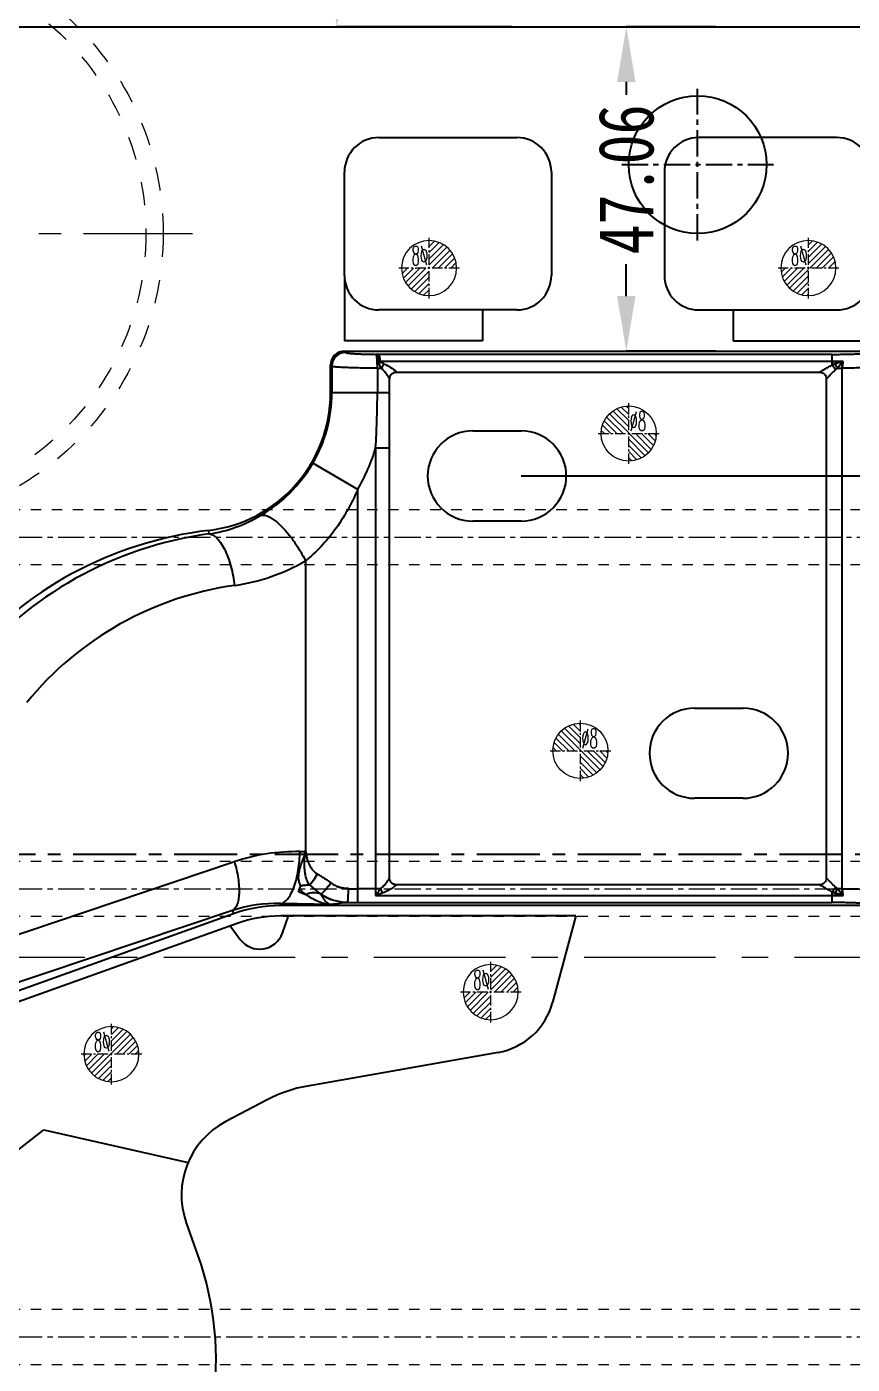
# Model space of a CAD drawing. Header units: millimetres. Extents: x 1188 to 10032, y -1727 to 798.
# Drawn here: x 1757.4 to 1877.1, y -800.1 to -606.1 of the extents above; entities that cross this region are included whole.
import ezdxf
from ezdxf.enums import TextEntityAlignment as Align

# ---------------------------------------------------------------- set-up
doc = ezdxf.new("R2010")
doc.units = ezdxf.units.MM
doc.header["$LTSCALE"] = 16.335
doc.header["$PDMODE"] = 3
doc.header["$PDSIZE"] = 0.3125
doc.linetypes.add('CENTER', pattern=[0.6, 0.375, -0.075, 0.075, -0.075])
doc.linetypes.add('HIDDEN', pattern=[0.2, 0.1, -0.1])
doc.layers.get('0').update_dxf_attribs({"linetype": 'CONTINUOUS'})
doc.layers.get('Defpoints').update_dxf_attribs({"linetype": 'CONTINUOUS'})
for name, color, linetype, lineweight in [('cool', 153, 'HIDDEN', 9), ('epin', 13, 'CONTINUOUS', 9), ('moldbase', 7, 'CONTINUOUS', 20), ('sp', 193, 'CONTINUOUS', 9)]:
    doc.layers.add(name, color=color, linetype=linetype, lineweight=lineweight)
doc.layers.add('DEFAULT_2', color=8, linetype='HIDDEN')
doc.styles.get("Standard").update_dxf_attribs({"font": 'txt', "width": 0.8})
doc.styles.add('TXT', font='txt.shx', dxfattribs={"bigfont": 'gbcbig.shx'})
doc.styles.add('TXT05', font='txt.shx', dxfattribs={"width": 0.5, "bigfont": 'gbcbig.shx'})
doc.dimstyles.new('11', dxfattribs={"dimtxt": 8, "dimasz": 8, "dimexe": 0, "dimexo": 0, "dimgap": 0, "dimtad": 0, "dimzin": 0, "dimdsep": 46, "dimtxsty": 'Standard', "dimcen": 0, "dimclrd": 4, "dimclre": 4, "dimclrt": 6, "dimazin": 0, "dimtfac": 1, "dimtofl": 0, "dimtmove": 0, "dimatfit": 3, "dimfxl": 0, "dimtolj": 1, "dimtzin": 0, "dimarcsym": 0})

# ---------------------------------------------------------------- blocks, each defined once
blk = doc.blocks.new('*D81')
at = {"color": 4, "lineweight": -2, "transparency": 16777216}
for p, q in [((1827.75, -491.14), (1802.4, -491.14)), ((1802.4, -499.14), (1802.4, -523.82)), ((1802.4, -598.14), (1802.4, -549.42)), ((1827.75, -606.14), (1802.4, -606.14))]:
    blk.add_line(p, q, dxfattribs=at)
at = {"color": 4, "transparency": 16777216}
for points in [[(1801.07, -499.14), (1803.74, -499.14), (1802.4, -491.14)], [(1801.07, -598.14), (1803.74, -598.14), (1802.4, -606.14)]]:
    blk.add_solid(points, dxfattribs=at)
at = {"layer": 'Defpoints', "color": 0, "transparency": 16777216}
for p in [(1827.75, -491.14), (1802.4, -606.14), (1827.75, -606.14)]:
    blk.add_point(p, dxfattribs=at)
at = {"color": 6, "transparency": 16777216, "insert": (1802.4, -536.62), "char_height": 8, "attachment_point": 5, "rotation": 90}
blk.add_mtext('\\A1;115.00', dxfattribs=at)
blk = doc.blocks.new('*D86')
at = {"color": 4, "lineweight": -2, "transparency": 16777216}
for p, q in [((1857.28, -606.14), (1844.37, -606.14)), ((1844.37, -614.14), (1844.37, -616.03)), ((1844.37, -645.2), (1844.37, -640.56)), ((1857.28, -653.2), (1844.37, -653.2))]:
    blk.add_line(p, q, dxfattribs=at)
at = {"color": 4, "transparency": 16777216}
for points in [[(1843.03, -614.14), (1845.7, -614.14), (1844.37, -606.14)], [(1843.03, -645.2), (1845.7, -645.2), (1844.37, -653.2)]]:
    blk.add_solid(points, dxfattribs=at)
at = {"layer": 'Defpoints', "color": 0, "transparency": 16777216}
for p in [(1857.28, -606.14), (1844.37, -653.2), (1857.28, -653.2)]:
    blk.add_point(p, dxfattribs=at)
at = {"color": 6, "transparency": 16777216, "insert": (1844.37, -628.29), "char_height": 8, "attachment_point": 5, "rotation": 90}
blk.add_mtext('\\A1;47.06', dxfattribs=at)
blk = doc.blocks.new('*D107')
at = {"color": 4, "lineweight": -2, "transparency": 16777216}
for p, q in [((1554.71, -646.14), (1554.71, -588.75)), ((1562.71, -588.75), (1745.38, -588.75)), ((1926.71, -588.75), (1774.18, -588.75)), ((1934.71, -646.14), (1934.71, -588.75))]:
    blk.add_line(p, q, dxfattribs=at)
at = {"color": 4, "transparency": 16777216}
for points in [[(1562.71, -587.41), (1562.71, -590.08), (1554.71, -588.75)], [(1926.71, -587.41), (1926.71, -590.08), (1934.71, -588.75)]]:
    blk.add_solid(points, dxfattribs=at)
at = {"layer": 'Defpoints', "color": 0, "transparency": 16777216}
for p in [(1554.71, -588.75), (1554.71, -646.14), (1934.71, -646.14)]:
    blk.add_point(p, dxfattribs=at)
at = {"color": 6, "transparency": 16777216, "insert": (1759.78, -588.75), "char_height": 8, "attachment_point": 5}
blk.add_mtext('\\A1;380.00', dxfattribs=at)
blk = doc.blocks.new('2')
at = {"layer": 'cool', "ltscale": 0.932966}
for p, q in [((1569.04, -797.14), (1920.38, -797.14)), ((1569.04, -805.14), (1920.38, -805.14))]:
    blk.add_line(p, q, dxfattribs=at)
at = {"layer": 'cool', "color": 1, "linetype": 'CENTER', "ltscale": 0.621977}
blk.add_line((1554.71, -801.14), (1934.71, -801.14), dxfattribs=at)
blk = doc.blocks.new('sp_80_th', base_point=(1734.71, -886.14))
at = {"layer": 'sp', "color": 1, "linetype": 'CENTER', "ltscale": 2.643404}
for p, q in [((1734.71, -932.89), (1734.71, -839.39)), ((1687.96, -886.14), (1781.46, -886.14))]:
    blk.add_line(p, q, dxfattribs=at)
at = {"layer": 'sp', "color": 193, "linetype": 'HIDDEN', "ltscale": 2.073258}
for radius in [42.5, 40]:
    blk.add_circle((1734.71, -886.14), radius, dxfattribs=at)
at = {"layer": 'sp', "color": 6, "style": 'TXT'}
blk.add_text('SP%%c80', height=10, dxfattribs=at).set_placement((1734.71, -902.14), align=Align.MIDDLE)
blk = doc.blocks.new('*D126')
at = {"color": 4, "lineweight": -2, "transparency": 16777216}
for p, q in [((1829.13, -671.29), (1950.34, -671.29)), ((1950.34, -679.29), (1950.34, -691.35)), ((1950.34, -718.14), (1950.34, -716.95)), ((1942.2, -726.14), (1950.34, -726.14))]:
    blk.add_line(p, q, dxfattribs=at)
at = {"color": 4, "transparency": 16777216}
for points in [[(1949.01, -679.29), (1951.67, -679.29), (1950.34, -671.29)], [(1949.01, -718.14), (1951.67, -718.14), (1950.34, -726.14)]]:
    blk.add_solid(points, dxfattribs=at)
at = {"layer": 'Defpoints', "color": 0, "transparency": 16777216}
for p in [(1829.13, -671.29), (1942.2, -726.14), (1950.34, -726.14)]:
    blk.add_point(p, dxfattribs=at)
at = {"color": 6, "transparency": 16777216, "insert": (1950.34, -704.15), "char_height": 8, "attachment_point": 5, "rotation": 90}
blk.add_mtext('\\A1;54.85', dxfattribs=at)
blk = doc.blocks.new('epin_ejp_8')
at = {"layer": 'epin'}
h = blk.add_hatch(dxfattribs=at)
h.set_pattern_fill('_ANSI31', color=123, scale=0.2, angle=90, style=0)
h.set_pattern_definition([(135, (-1734.7099, 741.14124), (-0.4490128, -0.4490128), [])])
h.paths.add_polyline_path([(0, 4, 0.414214), (-4, 0), (0, 0)])
h.paths.add_polyline_path([(4, 0), (0, 0), (0, -4, 0.414214)])
at = {"layer": 'epin', "color": 1, "linetype": 'CENTER', "ltscale": 0.248791}
for p, q in [((0, -4.4), (0, 4.4)), ((-4.4, 0), (4.4, 0))]:
    blk.add_line(p, q, dxfattribs=at)
at = {"layer": 'epin'}
blk.add_circle((0, 0), 4, dxfattribs=at)
at = {"layer": 'epin', "color": 6, "style": 'TXT05', "width": 0.5}
blk.add_text('%%c8', height=2.8, dxfattribs=at).set_placement((1.33, 1.8), align=Align.MIDDLE)
blk = doc.blocks.new('5')
at = {"layer": 'epin', "xscale": -1}
for p in [(1815.77, -641.14), (1870.77, -641.14), (1824.71, -746.14), (1769.71, -755.14)]:
    blk.add_blockref('epin_ejp_8', p, dxfattribs=at)
at = {"layer": 'epin'}
for p in [(1844.71, -665.14), (1837.71, -711.14)]:
    blk.add_blockref('epin_ejp_8', p, dxfattribs=at)

msp = doc.modelspace()

# ---------------------------------------------------------------- linework, layer by layer
for p, q in [((1589.71, -606.141), (1899.71, -606.141)), ((1808.5, -622.203), (1828.5, -622.203)), ((1874.885, -622.203), (1854.885, -622.203)), ((1803.5, -642.203), (1803.5, -627.203)), ((1833.5, -627.203), (1833.5, -642.203)), ((1849.885, -627.203), (1849.885, -642.203)), ((1803.5, -642.203), (1803.5, -651.703)), ((1823.5, -647.203), (1823.5, -651.703)), ((1859.885, -647.203), (1859.885, -651.703))]:
    msp.add_line(p, q)
at = {"color": 1, "linetype": 'CENTER', "ltscale": 0.621977}
for p, q in [((1854.71, -637.141), (1854.71, -615.141)), ((1843.71, -626.141), (1865.71, -626.141))]:
    msp.add_line(p, q, dxfattribs=at)
at = {"color": 7, "linetype": 'Continuous'}
for p, q in [((1828.5, -647.203), (1808.5, -647.203)), ((1854.885, -647.203), (1874.885, -647.203)), ((1823.5, -651.703), (1803.5, -651.703)), ((1859.885, -651.703), (1879.885, -651.703)), ((1803.5, -653.203), (1803.678, -653.382)), ((1803.5, -653.203), (1879.885, -653.203)), ((1808.025, -653.65), (1808.226, -653.656)), ((1874.187, -653.656), (1808.226, -653.656)), ((1874.187, -653.656), (1874.187, -655.216)), ((1801.671, -655.389), (1801.492, -655.21)), ((1801.492, -659.233), (1801.492, -655.21)), ((1801.671, -655.389), (1801.671, -659.233)), ((1874.187, -654.689), (1808.652, -654.689)), ((1808.272, -655.661), (1808.846, -655.661)), ((1808.272, -655.661), (1808.272, -659.233)), ((1810.035, -729.577), (1810.035, -657.221)), ((1811.039, -656.218), (1872.345, -656.218)), ((1873.35, -657.195), (1873.35, -729.611)), ((1874.97, -655.658), (1875.665, -655.658)), ((1875.665, -731.148), (1875.665, -655.658)), ((1810.035, -659.233), (1801.492, -659.233)), ((1822.095, -664.76), (1829.13, -664.76)), ((1808.025, -667.225), (1810.035, -667.225)), ((1808.025, -667.225), (1808.025, -732.117)), ((1805.419, -673.228), (1798.915, -669.44)), ((1805.419, -733.15), (1805.419, -673.228)), ((1829.13, -677.825), (1822.095, -677.825)), ((1783.767, -679.192), (1783.827, -679.693)), ((1797.854, -683.594), (1797.854, -725.563)), ((1854.255, -704.96), (1861.29, -704.96)), ((1861.29, -718.025), (1854.255, -718.025)), ((1739.283, -743.44), (1787.546, -727.223)), ((1797.845, -725.782), (1797.043, -725.778)), ((1797.845, -725.782), (1797.854, -725.641)), ((1797.854, -725.641), (1797.854, -725.563)), ((1797.854, -725.563), (1797.917, -726.014)), ((1797.127, -730.804), (1797.143, -730.755)), ((1808.731, -731.143), (1805.419, -731.143)), ((1872.345, -730.588), (1811.037, -730.588)), ((1875.665, -731.148), (1874.97, -731.148)), ((1803.944, -733.147), (1801.544, -733.457)), ((1805.419, -733.15), (1874.187, -733.15)), ((1808.025, -732.117), (1874.187, -732.117)), ((1874.187, -731.59), (1874.187, -733.15)), ((1787.42, -734.783), (1729.703, -755.483)), ((1787.25, -734.308), (1738.988, -750.525)), ((1787.25, -734.308), (1787.42, -734.783)), ((1801.544, -733.457), (1794.206, -733.301)), ((1794.206, -733.603), (1794.206, -733.301)), ((1879.885, -733.603), (1794.206, -733.603))]:
    msp.add_line(p, q, dxfattribs=at)
at = {"color": 1, "linetype": 'CENTER', "ltscale": 1.492746}
msp.add_line((1544.71, -726.141), (1944.71, -726.141), dxfattribs=at)
at = {"color": 4, "linetype": 'Continuous'}
for p, q in [((1837.045, -735.103), (1794.206, -735.103)), ((1794.495, -737.613), (1795.411, -735.103)), ((1837.045, -735.103), (1833.688, -747.633)), ((1787.927, -736.195), (1730.209, -756.895)), ((1786.943, -736.548), (1788.4, -738.504)), ((1825.765, -754.893), (1798.129, -759.766)), ((1792.296, -761.759), (1786.286, -764.919)), ((1740.717, -781.055), (1759.935, -766.099)), ((1759.935, -766.099), (1780.818, -770.864)), ((1782.244, -784.25), (1780.574, -779.592))]:
    msp.add_line(p, q, dxfattribs=at)
msp.add_circle((1854.71, -626.141), 10)
for centre, start, end in [((1808.5, -627.203), 90, 180), ((1828.5, -627.203), 360, 90), ((1854.885, -627.203), 90, 180), ((1874.885, -627.203), 0, 90), ((1808.5, -642.203), 180, 270), ((1828.5, -642.203), 270, 360), ((1854.885, -642.203), 180, 270), ((1874.885, -642.203), 270, 0)]:
    msp.add_arc(centre, 5, start, end)
at = {"color": 7, "linetype": 'Continuous'}
for centre, radius, start, end in [((1803.499, -655.209), 2.006, 89.97412, 180.02588), ((1803.685, -655.395), 2.014, 90.18561, 179.81439), ((1807.919, -654.81), 1.165, 78.10069, 84.77781), ((1808.855, -656.752), 2.073, 95.62025, 101.46411), ((1811.049, -657.229), 1.014, 139.80424, 180.00399), ((1811.03, -657.222), 0.995, 139.41014, 179.97172), ((1781.392, -659.233), 20.1, 276.78538, 0), ((1781.392, -659.233), 20.279, 329.77982, 0), ((1822.095, -671.293), 6.532, 90, 270), ((1829.13, -671.293), 6.532, 270, 90), ((1781.392, -659.233), 27.806, 329.77982, 343.2959), ((1780.792, -659.226), 20.691, 278.43436, 300.6599), ((1790.298, -734.08), 55.275, 96.78538, 140), ((1791.304, -734.096), 54.914, 97.82609, 140.66248), ((1783.551, -658.998), 28.452, 278.08554, 300.17866), ((1794.142, -734.094), 47.386, 97.9921, 140.76975), ((1854.255, -711.493), 6.532, 90, 270), ((1861.29, -711.493), 6.532, 270, 90), ((1796.448, -753.715), 27.948, 88.78008, 108.57345), ((1815.67, -732.224), 18.908, 160.88829, 161.00873), ((1785.276, -721.677), 13.264, 340.82858, 341.36074), ((1793.104, -698.987), 27.452, 279.8599, 280.09791), ((1777.798, -725.79), 20.047, 359.63846, 359.99987), ((1789.849, -728.44), 7.65, 336.04305, 339.15502), ((1802.431, -726.437), 7.196, 220.93249, 229.90241), ((1798.495, -734.627), 4.063, 107.10909, 109.72083), ((1798.46, -734.507), 3.938, 101.80527, 107.13289), ((1805.419, -383.253), 347.89, 269.77919, 270.00012), ((1806.15, -710.372), 23.131, 246.26555, 248.82766), ((1805.419, -312.204), 420.946, 269.79926, 270.00011), ((1793.611, -753.711), 20.419, 88.33053, 108.15124), ((1794.206, -753.703), 20.1, 90, 109.73)]:
    msp.add_arc(centre, radius, start, end, dxfattribs=at)
at = {"color": 4, "linetype": 'Continuous'}
for centre, radius, start, end in [((1794.206, -753.703), 18.6, 90, 109.73), ((1791.207, -736.413), 3.5, 216.67032, 339.95325), ((1824.029, -745.045), 10, 280, 345), ((1801.602, -779.462), 20, 100, 117.73), ((1791.869, -775.541), 12, 117.73, 199.73), ((1739.886, -799.442), 45, 323.17135, 19.73)]:
    msp.add_arc(centre, radius, start, end, dxfattribs=at)
at = {"color": 7, "linetype": 'Continuous'}
for points, knots in [([(1803.678, -653.382), (1803.69, -653.393), (1803.731, -653.411), (1803.809, -653.432), (1803.924, -653.454), (1804.073, -653.476), (1804.256, -653.497), (1804.564, -653.526), (1805.024, -653.558), (1805.656, -653.59), (1806.381, -653.617), (1807.182, -653.638), (1807.738, -653.646), (1808.025, -653.65)], [0, 0, 0, 0, 0.0110282, 0.0297611, 0.0564198, 0.0909637, 0.1332745, 0.1830807, 0.3037301, 0.4498928, 0.6176782, 0.8026634, 1, 1, 1, 1]), ([(1808.272, -655.661), (1808.271, -655.411), (1808.265, -655.047), (1808.245, -654.584), (1808.224, -654.287), (1808.195, -654.039), (1808.163, -653.868), (1808.127, -653.763), (1808.094, -653.696), (1808.054, -653.657), (1808.025, -653.65)], [0, 0, 0, 0, 0.363674, 0.528264, 0.6746032, 0.7961144, 0.8906162, 0.926902, 0.9565622, 1, 1, 1, 1]), ([(1808.443, -654.72), (1808.437, -654.575), (1808.425, -654.369), (1808.397, -654.114), (1808.371, -653.964), (1808.339, -653.844), (1808.296, -653.754), (1808.235, -653.693), (1808.184, -653.675), (1808.159, -653.67)], [0, 0, 0, 0, 0.3817075, 0.5398624, 0.6725622, 0.7797012, 0.8637742, 0.9322866, 1, 1, 1, 1]), ([(1808.226, -653.656), (1808.263, -653.659), (1808.332, -653.667), (1808.464, -653.735), (1808.563, -653.948), (1808.619, -654.277), (1808.642, -654.54), (1808.652, -654.689)], [0, 0, 0, 0, 0.0902712, 0.169404, 0.354973, 0.6324771, 1, 1, 1, 1]), ([(1874.187, -653.656), (1874.534, -653.656), (1875.217, -653.653), (1876.21, -653.638), (1877.131, -653.614), (1877.946, -653.581), (1878.546, -653.547), (1878.95, -653.514), (1879.192, -653.49), (1879.388, -653.466), (1879.538, -653.441), (1879.639, -653.415), (1879.693, -653.396), (1879.707, -653.382)], [0, 0, 0, 0, 0.1882952, 0.3698346, 0.5381023, 0.6871779, 0.8116, 0.8632235, 0.9071381, 0.9429165, 0.9703468, 0.9893246, 1, 1, 1, 1]), ([(1808.272, -655.661), (1807.844, -655.659), (1807.01, -655.652), (1805.806, -655.634), (1804.704, -655.608), (1803.739, -655.575), (1803.033, -655.542), (1802.559, -655.512), (1802.277, -655.489), (1802.047, -655.466), (1801.871, -655.444), (1801.752, -655.42), (1801.689, -655.402), (1801.671, -655.389)], [0, 0, 0, 0, 0.194107, 0.3780933, 0.5463574, 0.6938981, 0.8161341, 0.8666454, 0.9095414, 0.9444641, 0.97123, 0.989728, 1, 1, 1, 1]), ([(1808.846, -655.661), (1808.764, -655.536), (1808.59, -655.243), (1808.451, -654.913), (1808.443, -654.72)], [0, 0, 0, 0, 0.4361838, 1, 1, 1, 1]), ([(1809.257, -655.053), (1809.201, -655.028), (1809.091, -654.979), (1808.926, -654.903), (1808.792, -654.833), (1808.696, -654.766), (1808.657, -654.717), (1808.652, -654.689)], [0, 0, 0, 0, 0.2527461, 0.5058917, 0.7577998, 0.8814993, 1, 1, 1, 1]), ([(1809.257, -655.053), (1809.218, -655.094), (1809.059, -655.282), (1808.929, -655.492), (1808.846, -655.661)], [0, 0, 0, 0, 0.2335685, 1, 1, 1, 1]), ([(1809.257, -655.053), (1809.379, -655.107), (1809.612, -655.22), (1809.937, -655.403), (1810.229, -655.583), (1810.486, -655.753), (1810.702, -655.907), (1810.868, -656.036), (1810.973, -656.127), (1811.023, -656.185), (1811.038, -656.208), (1811.039, -656.218)], [0, 0, 0, 0, 0.1877099, 0.3614493, 0.522281, 0.6678267, 0.7924014, 0.8929677, 0.9631602, 0.9857493, 1, 1, 1, 1]), ([(1872.345, -656.218), (1872.386, -656.202), (1872.481, -656.156), (1872.718, -656.032), (1873.086, -655.822), (1873.602, -655.528), (1873.982, -655.321), (1874.187, -655.216)], [0, 0, 0, 0, 0.0638021, 0.1509161, 0.3817695, 0.6706869, 1, 1, 1, 1]), ([(1874.187, -654.689), (1874.322, -654.689), (1874.858, -654.687), (1875.394, -654.68), (1875.794, -654.676)], [0, 0, 0, 0, 0.2532784, 1, 1, 1, 1]), ([(1874.187, -655.216), (1874.218, -655.201), (1874.348, -655.142), (1874.48, -655.087), (1874.581, -655.05)], [0, 0, 0, 0, 0.2431266, 1, 1, 1, 1]), ([(1874.704, -655.879), (1874.639, -655.75), (1874.487, -655.511), (1874.293, -655.303), (1874.187, -655.216)], [0, 0, 0, 0, 0.5123838, 1, 1, 1, 1]), ([(1874.581, -655.049), (1874.777, -654.977), (1875.178, -654.843), (1875.587, -654.733), (1875.794, -654.676)], [0, 0, 0, 0, 0.4933803, 1, 1, 1, 1]), ([(1874.97, -655.658), (1874.919, -655.545), (1874.802, -655.333), (1874.659, -655.137), (1874.581, -655.05)], [0, 0, 0, 0, 0.5126891, 1, 1, 1, 1]), ([(1875.794, -654.676), (1875.654, -654.849), (1875.385, -655.181), (1875.106, -655.504), (1874.97, -655.658)], [0, 0, 0, 0, 0.5206716, 1, 1, 1, 1]), ([(1875.794, -654.676), (1875.769, -654.834), (1875.7, -655.157), (1875.667, -655.487), (1875.665, -655.658)], [0, 0, 0, 0, 0.4834595, 1, 1, 1, 1]), ([(1881.714, -655.389), (1881.697, -655.401), (1881.639, -655.418), (1881.531, -655.441), (1881.371, -655.462), (1881.163, -655.484), (1880.908, -655.506), (1880.478, -655.535), (1879.837, -655.567), (1878.957, -655.6), (1877.948, -655.626), (1876.836, -655.646), (1876.064, -655.655), (1875.665, -655.658)], [0, 0, 0, 0, 0.0103973, 0.0288339, 0.0553596, 0.0898691, 0.1322181, 0.1821492, 0.3031754, 0.4497034, 0.6178458, 0.8029138, 1, 1, 1, 1]), ([(1810.035, -657.221), (1810.035, -657.21), (1810.028, -657.182), (1809.998, -657.109), (1809.93, -656.989), (1809.82, -656.816), (1809.676, -656.61), (1809.504, -656.381), (1809.237, -656.051), (1809.014, -655.809), (1808.846, -655.661)], [0, 0, 0, 0, 0.017638, 0.0436115, 0.1200285, 0.2260891, 0.3546303, 0.5018591, 0.6609196, 1, 1, 1, 1]), ([(1810.274, -656.574), (1810.367, -656.464), (1810.604, -656.282), (1810.895, -656.218), (1811.039, -656.218)], [0, 0, 0, 0, 0.5000421, 1, 1, 1, 1]), ([(1872.345, -656.218), (1872.474, -656.218), (1872.735, -656.266), (1873.072, -656.477), (1873.299, -656.804), (1873.35, -657.066), (1873.35, -657.195)], [0, 0, 0, 0, 0.2501104, 0.500162, 0.7500816, 1, 1, 1, 1]), ([(1874.704, -655.879), (1874.555, -656.015), (1874.279, -656.281), (1873.907, -656.659), (1873.606, -656.962), (1873.428, -657.133), (1873.35, -657.195)], [0, 0, 0, 0, 0.3208297, 0.608155, 0.8422213, 1, 1, 1, 1]), ([(1808.025, -667.225), (1808.064, -666.567), (1808.205, -663.905), (1808.272, -661.239), (1808.272, -659.233)], [0, 0, 0, 0, 0.2472773, 1, 1, 1, 1]), ([(1791.343, -677.025), (1792.872, -676.118), (1795.76, -673.899), (1797.997, -671.016), (1798.915, -669.44)], [0, 0, 0, 0, 0.4935903, 1, 1, 1, 1]), ([(1805.419, -673.228), (1804.535, -675.317), (1802.427, -679.125), (1799.447, -682.316), (1797.854, -683.594)], [0, 0, 0, 0, 0.526286, 1, 1, 1, 1]), ([(1791.343, -677.025), (1791.731, -676.877), (1792.367, -677.072), (1793.008, -677.442), (1793.633, -677.887), (1794.446, -678.631), (1795.405, -679.717), (1796.325, -680.961), (1797.15, -682.264), (1797.635, -683.156), (1797.854, -683.594)], [0, 0, 0, 0, 0.1292289, 0.1780455, 0.2341363, 0.3666752, 0.5203058, 0.6844073, 0.8474972, 1, 1, 1, 1]), ([(1783.827, -679.693), (1784.009, -679.695), (1784.425, -679.811), (1785.006, -680.253), (1785.586, -680.965), (1786.138, -681.934), (1786.633, -683.112), (1787.044, -684.425), (1787.355, -685.791), (1787.498, -686.713), (1787.553, -687.168)], [0, 0, 0, 0, 0.062189, 0.142177, 0.2460175, 0.3741204, 0.5219184, 0.6814753, 0.8436236, 1, 1, 1, 1]), ([(1787.546, -727.223), (1787.771, -728.005), (1788.04, -729.185), (1788.215, -730.738), (1788.238, -731.796), (1788.15, -732.711), (1787.956, -733.448), (1787.666, -733.992), (1787.39, -734.235), (1787.25, -734.308)], [0, 0, 0, 0, 0.3284983, 0.4863499, 0.630315, 0.7546165, 0.8562657, 0.9362098, 1, 1, 1, 1]), ([(1794.206, -733.301), (1794.383, -733.278), (1794.773, -733.122), (1795.29, -732.64), (1795.775, -731.903), (1796.206, -730.928), (1796.562, -729.759), (1796.825, -728.465), (1796.988, -727.122), (1797.035, -726.219), (1797.043, -725.773)], [0, 0, 0, 0, 0.0633288, 0.1437889, 0.2472392, 0.3742649, 0.5207939, 0.6795503, 0.8419606, 1, 1, 1, 1]), ([(1797.792, -726.071), (1797.718, -726.284), (1797.54, -726.699), (1797.288, -727.325), (1797.07, -727.957), (1796.903, -728.586), (1796.808, -729.199), (1796.803, -729.779), (1796.905, -730.306), (1797.053, -730.619), (1797.143, -730.755)], [0, 0, 0, 0, 0.13782, 0.2759781, 0.413011, 0.5465857, 0.6737117, 0.7916828, 0.8997489, 1, 1, 1, 1]), ([(1798.45, -730.577), (1798.312, -730.416), (1798.084, -730.04), (1797.892, -729.419), (1797.781, -728.795), (1797.704, -728.018), (1797.69, -727.112), (1797.747, -726.407), (1797.792, -726.071)], [0, 0, 0, 0, 0.1366409, 0.2789227, 0.4166193, 0.5449667, 0.781675, 1, 1, 1, 1]), ([(1797.917, -726.014), (1797.959, -726.316), (1798.086, -726.908), (1798.414, -727.744), (1798.814, -728.363), (1799.22, -728.764), (1799.448, -728.927), (1799.566, -728.999)], [0, 0, 0, 0, 0.2600133, 0.5147718, 0.7622781, 0.8817416, 1, 1, 1, 1]), ([(1798.45, -730.577), (1798.546, -730.493), (1798.745, -730.283), (1799.138, -729.769), (1799.404, -729.319), (1799.566, -728.999)], [0, 0, 0, 0, 0.1963427, 0.4453031, 1, 1, 1, 1]), ([(1799.566, -728.999), (1799.73, -729.099), (1800.392, -729.504), (1801.041, -729.931), (1801.508, -730.283)], [0, 0, 0, 0, 0.2474482, 1, 1, 1, 1]), ([(1796.996, -731.157), (1797.018, -731.099), (1797.066, -730.984), (1797.107, -730.865), (1797.127, -730.804)], [0, 0, 0, 0, 0.4896266, 1, 1, 1, 1]), ([(1797.655, -730.653), (1797.721, -730.639), (1797.984, -730.592), (1798.251, -730.572), (1798.45, -730.577)], [0, 0, 0, 0, 0.2541399, 1, 1, 1, 1]), ([(1800.093, -731.938), (1799.959, -731.827), (1799.407, -731.379), (1798.854, -730.931), (1798.45, -730.577)], [0, 0, 0, 0, 0.2437241, 1, 1, 1, 1]), ([(1800.088, -731.934), (1800.126, -731.917), (1800.211, -731.861), (1800.422, -731.681), (1800.733, -731.34), (1801.122, -730.846), (1801.382, -730.474), (1801.508, -730.282)], [0, 0, 0, 0, 0.0566886, 0.1390915, 0.3791928, 0.6863608, 1, 1, 1, 1]), ([(1801.508, -730.283), (1801.876, -730.56), (1802.703, -730.994), (1803.624, -731.138), (1804.078, -731.14)], [0, 0, 0, 0, 0.5037844, 1, 1, 1, 1]), ([(1803.944, -733.147), (1803.949, -733.143), (1803.958, -733.126), (1803.977, -733.07), (1803.997, -732.953), (1804.019, -732.762), (1804.039, -732.506), (1804.055, -732.197), (1804.072, -731.736), (1804.077, -731.379), (1804.078, -731.14)], [0, 0, 0, 0, 0.0101779, 0.0277268, 0.0883203, 0.1845316, 0.3141162, 0.4705307, 0.6440951, 1, 1, 1, 1]), ([(1808.025, -732.117), (1808.085, -732.036), (1808.32, -731.71), (1808.55, -731.381), (1808.731, -731.143)], [0, 0, 0, 0, 0.253333, 1, 1, 1, 1]), ([(1808.731, -731.143), (1808.918, -731.004), (1809.165, -730.763), (1809.456, -730.428), (1809.643, -730.193), (1809.8, -729.982), (1809.92, -729.807), (1809.994, -729.686), (1810.027, -729.615), (1810.035, -729.588), (1810.035, -729.577)], [0, 0, 0, 0, 0.3397448, 0.5011399, 0.648545, 0.7785135, 0.8846242, 0.959814, 0.9844323, 1, 1, 1, 1]), ([(1809.085, -731.752), (1809.051, -731.709), (1808.915, -731.518), (1808.803, -731.308), (1808.731, -731.143)], [0, 0, 0, 0, 0.2313731, 1, 1, 1, 1]), ([(1811.037, -730.588), (1811.033, -730.599), (1811.014, -730.622), (1810.954, -730.681), (1810.836, -730.774), (1810.652, -730.907), (1810.417, -731.063), (1810.14, -731.235), (1809.701, -731.486), (1809.341, -731.657), (1809.085, -731.752)], [0, 0, 0, 0, 0.0150243, 0.0386171, 0.1104791, 0.2117871, 0.3365101, 0.4801677, 0.6408435, 1, 1, 1, 1]), ([(1811.037, -730.588), (1810.906, -730.588), (1810.642, -730.535), (1810.308, -730.309), (1810.087, -729.973), (1810.035, -729.708), (1810.035, -729.577)], [0, 0, 0, 0, 0.2499892, 0.4999714, 0.7499792, 1, 1, 1, 1]), ([(1873.35, -729.611), (1873.35, -729.74), (1873.299, -730.002), (1873.072, -730.329), (1872.735, -730.54), (1872.474, -730.588), (1872.345, -730.588)], [0, 0, 0, 0, 0.2499713, 0.499902, 0.7499182, 1, 1, 1, 1]), ([(1874.187, -731.59), (1873.982, -731.485), (1873.602, -731.278), (1873.086, -730.984), (1872.718, -730.774), (1872.481, -730.65), (1872.386, -730.604), (1872.345, -730.588)], [0, 0, 0, 0, 0.3293131, 0.6182305, 0.8490839, 0.9361979, 1, 1, 1, 1]), ([(1873.35, -729.611), (1873.428, -729.673), (1873.606, -729.844), (1873.907, -730.147), (1874.279, -730.525), (1874.555, -730.791), (1874.704, -730.927)], [0, 0, 0, 0, 0.1577787, 0.391845, 0.6791703, 1, 1, 1, 1]), ([(1874.187, -731.59), (1874.293, -731.503), (1874.487, -731.295), (1874.639, -731.056), (1874.704, -730.927)], [0, 0, 0, 0, 0.4876162, 1, 1, 1, 1]), ([(1874.581, -731.756), (1874.659, -731.669), (1874.802, -731.473), (1874.919, -731.261), (1874.97, -731.148)], [0, 0, 0, 0, 0.4873109, 1, 1, 1, 1]), ([(1874.97, -731.148), (1875.106, -731.302), (1875.385, -731.625), (1875.654, -731.957), (1875.794, -732.13)], [0, 0, 0, 0, 0.4791889, 1, 1, 1, 1]), ([(1875.665, -731.148), (1875.667, -731.319), (1875.7, -731.649), (1875.769, -731.972), (1875.794, -732.13)], [0, 0, 0, 0, 0.5165405, 1, 1, 1, 1]), ([(1875.665, -731.148), (1876.064, -731.151), (1876.836, -731.16), (1877.948, -731.18), (1878.957, -731.206), (1879.837, -731.239), (1880.478, -731.271), (1880.908, -731.3), (1881.163, -731.322), (1881.371, -731.344), (1881.531, -731.365), (1881.639, -731.388), (1881.697, -731.405), (1881.714, -731.417)], [0, 0, 0, 0, 0.1970862, 0.3821542, 0.5502966, 0.6968246, 0.8178508, 0.8677819, 0.9101309, 0.9446404, 0.9711661, 0.9896027, 1, 1, 1, 1]), ([(1797.796, -731.941), (1797.818, -731.95), (1797.866, -731.969), (1797.918, -731.972), (1797.945, -731.968)], [0, 0, 0, 0, 0.4611972, 1, 1, 1, 1]), ([(1800.092, -731.941), (1799.768, -731.805), (1799.027, -731.678), (1798.298, -731.833), (1797.945, -731.968)], [0, 0, 0, 0, 0.4812675, 1, 1, 1, 1]), ([(1801.544, -733.457), (1800.916, -733.404), (1799.62, -733.085), (1798.476, -732.398), (1797.945, -731.968)], [0, 0, 0, 0, 0.4801482, 1, 1, 1, 1]), ([(1800.088, -731.934), (1800.192, -732.144), (1800.401, -732.516), (1800.763, -732.98), (1801.137, -733.3), (1801.412, -733.425), (1801.544, -733.457)], [0, 0, 0, 0, 0.3239547, 0.5903053, 0.8109631, 1, 1, 1, 1]), ([(1803.944, -733.147), (1803.266, -733.142), (1801.897, -732.935), (1800.65, -732.326), (1800.088, -731.934)], [0, 0, 0, 0, 0.4973253, 1, 1, 1, 1]), ([(1809.085, -731.752), (1808.998, -731.784), (1808.647, -731.91), (1808.292, -732.027), (1808.025, -732.117)], [0, 0, 0, 0, 0.2463671, 1, 1, 1, 1]), ([(1874.581, -731.756), (1874.547, -731.744), (1874.413, -731.692), (1874.283, -731.635), (1874.187, -731.59)], [0, 0, 0, 0, 0.2572248, 1, 1, 1, 1]), ([(1875.794, -732.13), (1875.662, -732.129), (1875.126, -732.123), (1874.591, -732.117), (1874.187, -732.117)], [0, 0, 0, 0, 0.2459706, 1, 1, 1, 1]), ([(1879.707, -733.424), (1879.693, -733.41), (1879.639, -733.391), (1879.538, -733.365), (1879.388, -733.34), (1879.192, -733.315), (1878.95, -733.292), (1878.546, -733.259), (1877.946, -733.225), (1877.131, -733.192), (1876.21, -733.168), (1875.217, -733.153), (1874.534, -733.15), (1874.187, -733.15)], [0, 0, 0, 0, 0.0106754, 0.0296532, 0.0570835, 0.0928619, 0.1367765, 0.1884, 0.3128221, 0.4618977, 0.6301654, 0.8117048, 1, 1, 1, 1]), ([(1875.794, -732.13), (1875.587, -732.073), (1875.178, -731.963), (1874.777, -731.829), (1874.581, -731.756)], [0, 0, 0, 0, 0.5067575, 1, 1, 1, 1])]:
    msp.add_open_spline(points, degree=3, knots=knots, dxfattribs=at)
for points in [[(1808.226, -653.656), (1808.203, -653.658), (1808.181, -653.663), (1808.159, -653.67)], [(1874.97, -655.658), (1874.877, -655.726), (1874.789, -655.801), (1874.704, -655.879)], [(1874.704, -730.927), (1874.789, -731.005), (1874.877, -731.08), (1874.97, -731.148)]]:
    msp.add_open_spline(points, degree=3, dxfattribs=at)
at = {"layer": 'DEFAULT_2', "color": 8, "linetype": 'HIDDEN'}
for p, q in [((1810.035, -657.221), (1810.035, -657.229)), ((1797.792, -726.071), (1797.805, -726.033)), ((1797.143, -730.755), (1797.127, -730.804))]:
    msp.add_line(p, q, dxfattribs=at)
for centre, radius, start, end in [((1789.633, -728.351), 7.884, 336.08918, 339.10888), ((1802.471, -726.396), 7.253, 220.96804, 229.86685), ((1798.471, -734.552), 3.984, 101.82987, 109.75954), ((1806.159, -710.351), 23.153, 246.26679, 248.82642)]:
    msp.add_arc(centre, radius, start, end, dxfattribs=at)
for points, knots in [([(1808.652, -654.689), (1808.642, -654.539), (1808.619, -654.276), (1808.563, -653.948), (1808.464, -653.734), (1808.332, -653.667), (1808.263, -653.659), (1808.226, -653.656)], [0, 0, 0, 0, 0.3683025, 0.645689, 0.8308156, 0.9098029, 1, 1, 1, 1]), ([(1808.443, -654.72), (1808.451, -654.913), (1808.59, -655.243), (1808.764, -655.536), (1808.846, -655.661)], [0, 0, 0, 0, 0.5636873, 1, 1, 1, 1]), ([(1809.257, -655.053), (1809.218, -655.094), (1809.059, -655.282), (1808.929, -655.492), (1808.846, -655.661)], [0, 0, 0, 0, 0.2335684, 1, 1, 1, 1]), ([(1811.039, -656.218), (1811.038, -656.208), (1811.024, -656.185), (1810.974, -656.128), (1810.87, -656.038), (1810.704, -655.908), (1810.489, -655.755), (1810.233, -655.585), (1809.826, -655.335), (1809.495, -655.157), (1809.257, -655.053)], [0, 0, 0, 0, 0.0140434, 0.0363639, 0.1063101, 0.2062318, 0.3311023, 0.475462, 0.6359998, 1, 1, 1, 1]), ([(1875.794, -654.676), (1875.662, -654.677), (1875.126, -654.683), (1874.59, -654.689), (1874.187, -654.689)], [0, 0, 0, 0, 0.246786, 1, 1, 1, 1]), ([(1874.581, -655.05), (1874.547, -655.062), (1874.413, -655.114), (1874.283, -655.171), (1874.187, -655.216)], [0, 0, 0, 0, 0.2572248, 1, 1, 1, 1]), ([(1875.794, -654.676), (1875.587, -654.733), (1875.178, -654.843), (1874.777, -654.977), (1874.581, -655.049)], [0, 0, 0, 0, 0.5066197, 1, 1, 1, 1]), ([(1874.97, -655.658), (1875.106, -655.504), (1875.385, -655.181), (1875.654, -654.849), (1875.794, -654.676)], [0, 0, 0, 0, 0.4793284, 1, 1, 1, 1]), ([(1875.665, -655.658), (1875.667, -655.487), (1875.7, -655.157), (1875.769, -654.834), (1875.794, -654.676)], [0, 0, 0, 0, 0.5165405, 1, 1, 1, 1]), ([(1798.915, -669.44), (1797.997, -671.016), (1795.76, -673.899), (1792.872, -676.118), (1791.343, -677.025)], [0, 0, 0, 0, 0.5064099, 1, 1, 1, 1]), ([(1797.85, -725.642), (1797.85, -725.629), (1797.857, -725.603), (1797.854, -725.576), (1797.854, -725.563)], [0, 0, 0, 0, 0.4997034, 1, 1, 1, 1]), ([(1797.917, -726.014), (1797.959, -726.316), (1798.085, -726.909), (1798.414, -727.744), (1798.888, -728.48), (1799.329, -728.854), (1799.566, -728.999)], [0, 0, 0, 0, 0.2603355, 0.5151409, 0.762825, 1, 1, 1, 1]), ([(1799.566, -728.999), (1799.404, -729.319), (1799.138, -729.769), (1798.745, -730.283), (1798.546, -730.493), (1798.45, -730.577)], [0, 0, 0, 0, 0.5546971, 0.8036574, 1, 1, 1, 1]), ([(1796.996, -731.157), (1797.008, -731.126), (1797.026, -731.065), (1797.069, -730.947), (1797.103, -730.86), (1797.125, -730.803)], [0, 0, 0, 0, 0.25728, 0.5092973, 1, 1, 1, 1]), ([(1797.125, -730.803), (1797.127, -730.8), (1797.137, -730.792), (1797.13, -730.771), (1797.139, -730.76), (1797.143, -730.755)], [0, 0, 0, 0, 0.2036677, 0.6725857, 1, 1, 1, 1]), ([(1798.45, -730.577), (1798.588, -730.697), (1799.128, -731.159), (1799.685, -731.602), (1800.093, -731.938)], [0, 0, 0, 0, 0.2570513, 1, 1, 1, 1]), ([(1804.078, -731.14), (1803.622, -731.138), (1802.701, -730.994), (1801.875, -730.558), (1801.508, -730.283)], [0, 0, 0, 0, 0.4986784, 1, 1, 1, 1]), ([(1875.794, -732.13), (1875.654, -731.957), (1875.385, -731.625), (1875.106, -731.302), (1874.97, -731.148)], [0, 0, 0, 0, 0.5208111, 1, 1, 1, 1]), ([(1875.794, -732.13), (1875.769, -731.972), (1875.7, -731.649), (1875.667, -731.319), (1875.665, -731.148)], [0, 0, 0, 0, 0.4834595, 1, 1, 1, 1]), ([(1800.088, -731.934), (1800.647, -732.324), (1801.893, -732.934), (1803.263, -733.142), (1803.944, -733.147)], [0, 0, 0, 0, 0.5002023, 1, 1, 1, 1]), ([(1874.187, -731.59), (1874.218, -731.605), (1874.348, -731.664), (1874.48, -731.719), (1874.581, -731.756)], [0, 0, 0, 0, 0.2431266, 1, 1, 1, 1]), ([(1874.187, -732.117), (1874.323, -732.117), (1874.858, -732.119), (1875.394, -732.126), (1875.794, -732.13)], [0, 0, 0, 0, 0.2537201, 1, 1, 1, 1]), ([(1874.581, -731.756), (1874.777, -731.829), (1875.178, -731.963), (1875.587, -732.073), (1875.794, -732.13)], [0, 0, 0, 0, 0.4932425, 1, 1, 1, 1])]:
    msp.add_open_spline(points, degree=3, knots=knots, dxfattribs=at)
for points in [[(1874.704, -655.879), (1874.789, -655.801), (1874.877, -655.726), (1874.97, -655.658)], [(1797.845, -725.782), (1797.843, -725.735), (1797.845, -725.688), (1797.85, -725.642)], [(1797.917, -726.014), (1797.9, -725.889), (1797.885, -725.765), (1797.86, -725.642)], [(1874.97, -731.148), (1874.877, -731.08), (1874.789, -731.005), (1874.704, -730.927)]]:
    msp.add_open_spline(points, degree=3, dxfattribs=at)
at = {"layer": 'moldbase', "color": 1, "linetype": 'CENTER', "ltscale": 3.109887}
msp.add_line((2009.71, -741.141), (1459.71, -741.141), dxfattribs=at)

# ---------------------------------------------------------------- block references
for name, p in [('5', (0, 0)), ('2', (0, 121)), ('2', (0, 70)), ('2', (0, 5))]:
    msp.add_blockref(name, p)
at = {"layer": 'sp'}
msp.add_blockref('sp_80_th', (1734.71, -636.141), dxfattribs=at)

# ---------------------------------------------------------------- dimensions: what is measured, and where the dimension line sits
for base, p1, p2, picture, middle in [((1802.402, -606.141), (1827.749, -491.141), (1827.749, -606.141), '*D81', (1802.402, -536.62)), ((1844.365, -653.203), (1857.282, -606.141), (1857.282, -653.203), '*D86', (1844.365, -628.294)), ((1950.339, -726.141), (1829.13, -671.293), (1942.201, -726.141), '*D126', (1950.339, -704.15))]:
    dim = msp.add_linear_dim(base=base, p1=p1, p2=p2, angle=90, dimstyle='11')
    dim.commit()
    dim.dimension.update_dxf_attribs({"geometry": picture, "text_midpoint": middle, "dimtype": 160})
dim = msp.add_linear_dim(base=(1554.71, -588.745), p1=(1934.71, -646.141), p2=(1554.71, -646.141), dimstyle='11')
dim.commit()
dim.dimension.update_dxf_attribs({"geometry": '*D107', "text_midpoint": (1759.775, -588.745), "dimtype": 160})

doc.saveas('drawing.dxf')
